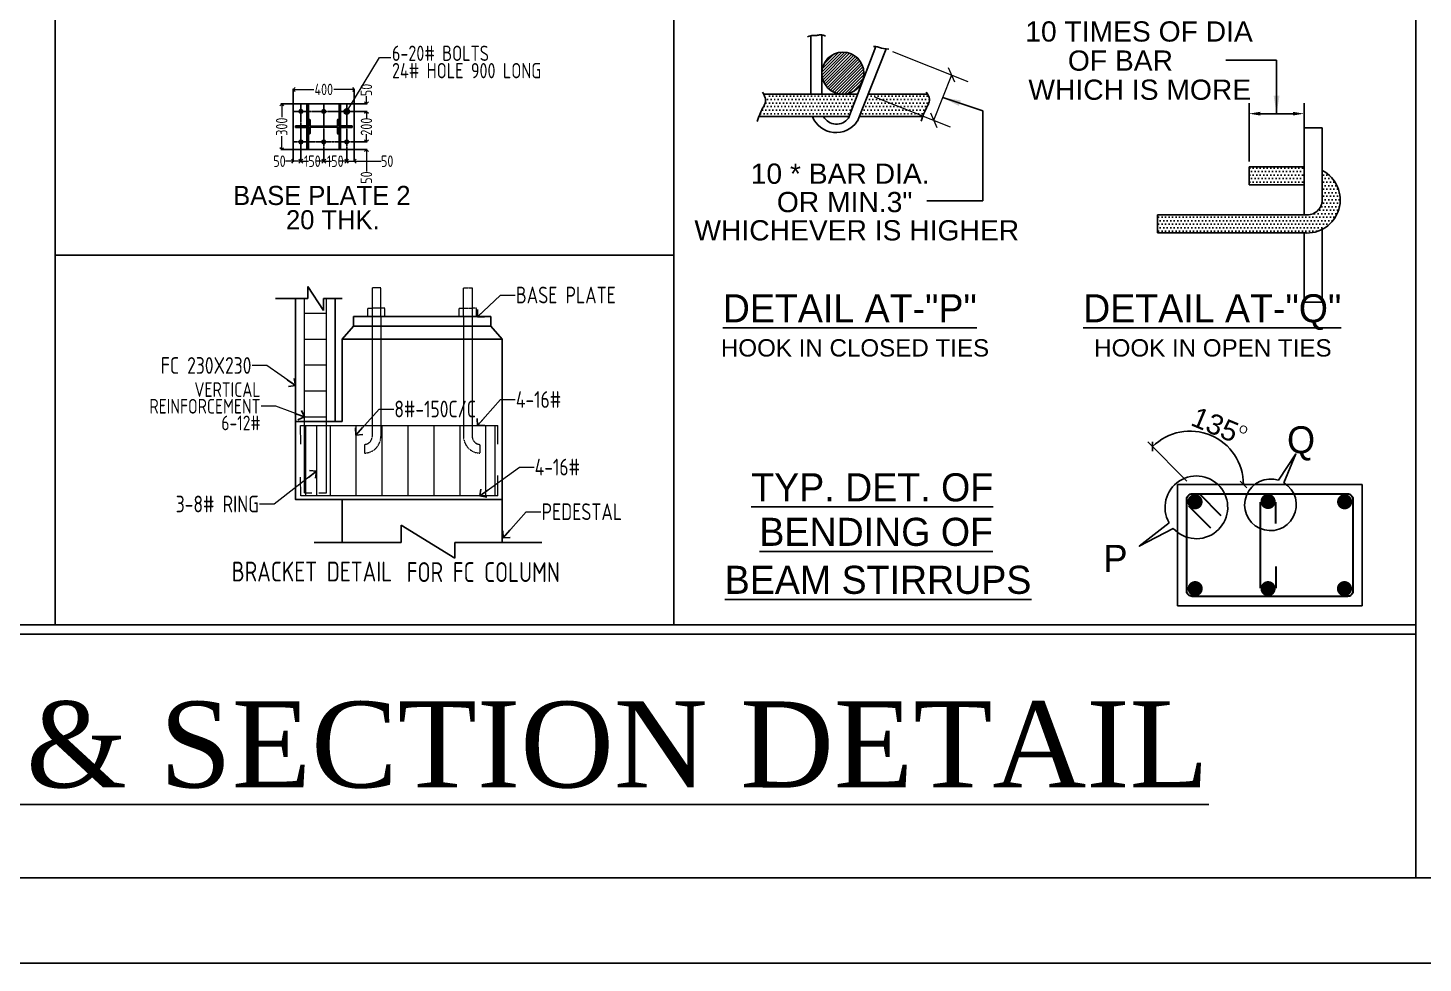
# Model space of a CAD drawing. Header units: millimetres. Extents: x 3470347 to 5996549, y -3470518 to 17149644.
# Drawn here: x 4916419 to 4952968, y 6848424 to 6872913 of the extents above; entities that cross this region are included whole.
import ezdxf

# ---------------------------------------------------------------- set-up
doc = ezdxf.new("R2010")
doc.units = ezdxf.units.MM
doc.header["$MEASUREMENT"] = 0
doc.header["$PDMODE"] = 35
doc.header["$PDSIZE"] = -5
for name, pattern in [('$AUDIT_BAD_LTYPE8', [0]), ('ACAD_ISO02W100', [15, 12, -3]), ('CENTERX2', [4, 2.5, -0.5, 0.5, -0.5]), ('DASHED2', [0.375, 0.25, -0.125]), ('HIDDEN', [0.375, 0.25, -0.125])]:
    doc.linetypes.add(name, pattern=pattern)
doc.layers.get('0').update_dxf_attribs({"linetype": 'CONTINUOUS', "lineweight": 25})
doc.layers.get('DEFPOINTS').update_dxf_attribs({"linetype": 'CONTINUOUS', "lineweight": 25})
for name, color, linetype, lineweight in [('6 TEXT', 7, 'CONTINUOUS', 25), ('DIMENSION', 11, 'CONTINUOUS', 15), ('GB', 2, 'CONTINUOUS', 20), ('rDIMension', 1, 'CONTINUOUS', 18), ('rPCC DASH', 9, 'HIDDEN', 15), ('rRCC 1', 3, 'CONTINUOUS', 25), ('rRCC 2', 40, 'CONTINUOUS', 15), ('SHEET', 7, 'CONTINUOUS', 15)]:
    doc.layers.add(name, color=color, linetype=linetype, lineweight=lineweight)
doc.layers.add('GF-COL', color=12, linetype='CONTINUOUS')
doc.styles.add('Arial', font='arial.ttf', dxfattribs={"height": 0.2})
doc.styles.add('DIM', font='geniso.shx', dxfattribs={"width": 0.85})
doc.styles.get("Standard").update_dxf_attribs({"font": ''})
doc.styles.add('style1', font='arial.ttf', dxfattribs={"height": 8})
doc.styles.add('style2', font='arial.ttf', dxfattribs={"height": 20})
doc.styles.get('Standard').set_extended_font_data('AR CENA')
doc.dimstyles.new('DSC2', dxfattribs={"dimtxt": 8, "dimasz": 3, "dimexe": 3, "dimexo": 2, "dimgap": 0.5, "dimtad": 1, "dimdec": 1, "dimzin": 3, "dimdsep": 46, "dimlunit": 4, "dimtxsty": 'style2', "dimblk": 'OBLIQUE', "dimcen": 1, "dimclrd": 45, "dimclre": 8, "dimclrt": 7, "dimadec": 0, "dimazin": 0, "dimtfac": 1, "dimtdec": 1, "dimtix": 1, "dimtmove": 1, "dimatfit": 3, "dimldrblk": 'OBLIQUE', "dimfxl": 1, "dimtolj": 1, "dimtzin": 0, "dimlwd": -1, "dimlwe": -1, "dimarcsym": 0})
doc.dimstyles.new('ST-150', dxfattribs={"dimscale": 75, "dimtxt": 3, "dimasz": 2, "dimexe": 0.18, "dimexo": 0.0625, "dimgap": 0.2, "dimtad": 0, "dimdec": 0, "dimlfac": 2, "dimzin": 0, "dimdsep": 46, "dimtxsty": 'DIM', "dimblk": 'OPEN90', "dimcen": 0.09, "dimclrd": 256, "dimclrt": 7, "dimadec": 0, "dimazin": 0, "dimtfac": 1, "dimtdec": 0, "dimtofl": 0, "dimtmove": 0, "dimatfit": 3, "dimldrblk": 'OPEN90', "dimfxl": 1, "dimtolj": 1, "dimtzin": 0, "dimlwd": -1, "dimarcsym": 0})
doc.dimstyles.new('ST-25', dxfattribs={"dimscale": 100, "dimtxt": 2.5, "dimasz": 2, "dimexe": 0.18, "dimexo": 0.0625, "dimgap": 0.2, "dimtad": 0, "dimdec": 0, "dimlfac": 0.25, "dimzin": 0, "dimdsep": 46, "dimtxsty": 'DIM', "dimblk": 'OPEN90', "dimcen": 0.09, "dimclrd": 256, "dimclrt": 7, "dimadec": 0, "dimazin": 0, "dimtfac": 1, "dimtdec": 0, "dimtofl": 0, "dimtmove": 0, "dimatfit": 3, "dimldrblk": 'OPEN90', "dimfxl": 1, "dimtolj": 1, "dimtzin": 0, "dimlwd": -1, "dimarcsym": 0})
doc.dimstyles.get("Standard").update_dxf_attribs({"dimtxt": 0.18, "dimasz": 0.18, "dimexe": 0.18, "dimexo": 0.0625, "dimgap": 0.09, "dimtad": 0, "dimtih": 1, "dimtoh": 1, "dimdec": 4, "dimzin": 0, "dimdsep": 46, "dimtxsty": 'Standard', "dimcen": 0.09, "dimadec": 0, "dimazin": 0, "dimtfac": 1, "dimtdec": 4, "dimtofl": 0, "dimtmove": 2, "dimatfit": 3, "dimfxl": 1, "dimtolj": 1, "dimtzin": 0, "dimarcsym": 0})

# ---------------------------------------------------------------- blocks, each defined once
blk = doc.blocks.new('_Oblique')
at = {"color": 0, "linetype": 'ACAD_ISO02W100', "lineweight": -2}
blk.add_line((-0.5, -0.5), (0.5, 0.5), dxfattribs=at)
blk = doc.blocks.new('*D515')
at = {"color": 45, "ltscale": 0.5}
for p, q in [((344290.1, 142366.13), (344290.1, 142369.13)), ((344290.1, 142348.13), (344290.1, 142366.13)), ((344290.1, 142348.13), (344290.1, 142345.13))]:
    blk.add_line(p, q, dxfattribs=at)
at = {"color": 8, "ltscale": 0.5}
for p, q in [((344277.72, 142366.13), (344293.1, 142366.13)), ((344279.72, 142348.13), (344293.1, 142348.13))]:
    blk.add_line(p, q, dxfattribs=at)
at = {"layer": 'DEFPOINTS', "color": 0}
for p in [(344275.72, 142366.13), (344290.1, 142366.13), (344277.72, 142348.13)]:
    blk.add_point(p, dxfattribs=at)
at = {"color": 45, "xscale": 3, "yscale": 3, "zscale": 3}
for p, rotation in [((344290.1, 142366.13), 270), ((344290.1, 142348.13), 90)]:
    blk.add_blockref('_Oblique', p, dxfattribs=dict(at, rotation=rotation))
at = {"color": 7, "insert": (344279.39, 142357.13), "char_height": 20, "attachment_point": 5, "rotation": 90, "style": 'style2'}
blk.add_mtext('\\A1;6"', dxfattribs=at)
blk = doc.blocks.new('*D516')
at = {"color": 8, "ltscale": 0.5}
for p, q in [((344279.72, 142335.67), (344293.1, 142335.67)), ((344277.72, 142317.67), (344293.1, 142317.67))]:
    blk.add_line(p, q, dxfattribs=at)
at = {"color": 45, "ltscale": 0.5}
for p, q in [((344290.1, 142335.67), (344290.1, 142338.67)), ((344290.1, 142335.67), (344290.1, 142317.67)), ((344290.1, 142317.67), (344290.1, 142314.67))]:
    blk.add_line(p, q, dxfattribs=at)
at = {"layer": 'DEFPOINTS', "color": 0}
for p in [(344277.72, 142335.67), (344275.72, 142317.67), (344290.1, 142317.67)]:
    blk.add_point(p, dxfattribs=at)
at = {"color": 45, "xscale": 3, "yscale": 3, "zscale": 3}
for p, rotation in [((344290.1, 142335.67), 270), ((344290.1, 142317.67), 90)]:
    blk.add_blockref('_Oblique', p, dxfattribs=dict(at, rotation=rotation))
at = {"color": 7, "insert": (344279.39, 142326.67), "char_height": 20, "attachment_point": 5, "rotation": 90, "style": 'style2'}
blk.add_mtext('\\A1;6"', dxfattribs=at)
blk = doc.blocks.new('_Open90')
at = {"color": 0, "linetype": 'ByBlock', "lineweight": -2}
for p, q in [((0, 0), (-1, 0)), ((-0.5, 0.5), (0, 0)), ((0, 0), (-0.5, -0.5))]:
    blk.add_line(p, q, dxfattribs=at)
blk = doc.blocks.new('*D898')
at = {"layer": 'DEFPOINTS', "color": 0}
for p in [(4924970, 6871302), (4923370, 6870927), (4924970, 6870927)]:
    blk.add_point(p, dxfattribs=at)
at = {"layer": 'rDIMension', "color": 0, "lineweight": -2}
for p, q in [((4923370, 6870934), (4923370, 6871320)), ((4924970, 6870934), (4924970, 6871320))]:
    blk.add_line(p, q, dxfattribs=at)
at = {"layer": 'rDIMension'}
for p, q in [((4923470, 6871302), (4923908, 6871302)), ((4924870, 6871302), (4924432, 6871302))]:
    blk.add_line(p, q, dxfattribs=at)
at = {"layer": 'rDIMension', "xscale": 100, "yscale": 100, "zscale": 100, "rotation": 180}
blk.add_blockref('_Open90', (4923370, 6871302), dxfattribs=at)
at = {"layer": 'rDIMension', "xscale": 100, "yscale": 100, "zscale": 100}
blk.add_blockref('_Open90', (4924970, 6871302), dxfattribs=at)
at = {"layer": 'rDIMension', "color": 7, "insert": (4924170, 6871302), "char_height": 300, "attachment_point": 5, "style": 'DIM'}
blk.add_mtext('\\A1;400', dxfattribs=at)
blk = doc.blocks.new('*D899')
at = {"layer": 'DEFPOINTS', "color": 0}
for p in [(4923370, 6870927), (4923067, 6869727), (4923370, 6869727)]:
    blk.add_point(p, dxfattribs=at)
at = {"layer": 'rDIMension', "color": 0, "lineweight": -2}
for p, q in [((4923364, 6870927), (4923049, 6870927)), ((4923364, 6869727), (4923049, 6869727))]:
    blk.add_line(p, q, dxfattribs=at)
at = {"layer": 'rDIMension'}
for p, q in [((4923067, 6870827), (4923067, 6870577)), ((4923067, 6869827), (4923067, 6870078))]:
    blk.add_line(p, q, dxfattribs=at)
at = {"layer": 'rDIMension', "xscale": 100, "yscale": 100, "zscale": 100}
for p, rotation in [((4923067, 6870927), 90), ((4923067, 6869727), 270)]:
    blk.add_blockref('_Open90', p, dxfattribs=dict(at, rotation=rotation))
at = {"layer": 'rDIMension', "color": 7, "insert": (4923067, 6870327), "char_height": 300, "attachment_point": 5, "rotation": 90, "style": 'DIM'}
blk.add_mtext('\\A1;300', dxfattribs=at)
blk = doc.blocks.new('*D900')
at = {"layer": 'DEFPOINTS', "color": 0}
for p in [(4923370, 6869727), (4923370, 6869423), (4923570, 6869727)]:
    blk.add_point(p, dxfattribs=at)
at = {"layer": 'rDIMension'}
for p, q in [((4923270, 6869423), (4923170, 6869423)), ((4923670, 6869423), (4923770, 6869423))]:
    blk.add_line(p, q, dxfattribs=at)
at = {"layer": 'rDIMension', "color": 0, "lineweight": -2}
for p, q in [((4923370, 6869721), (4923370, 6869405)), ((4923570, 6869721), (4923570, 6869405))]:
    blk.add_line(p, q, dxfattribs=at)
at = {"layer": 'rDIMension', "xscale": 100, "yscale": 100, "zscale": 100}
blk.add_blockref('_Open90', (4923370, 6869423), dxfattribs=at)
at = {"layer": 'rDIMension', "xscale": 100, "yscale": 100, "zscale": 100, "rotation": 180}
blk.add_blockref('_Open90', (4923570, 6869423), dxfattribs=at)
at = {"layer": 'rDIMension', "color": 7, "insert": (4923010, 6869423), "char_height": 300, "attachment_point": 5, "style": 'DIM'}
blk.add_mtext('\\A1;50', dxfattribs=at)
blk = doc.blocks.new('*D901')
at = {"layer": 'DEFPOINTS', "color": 0}
for p in [(4923570, 6869727), (4924170, 6869727), (4924170, 6869423)]:
    blk.add_point(p, dxfattribs=at)
at = {"layer": 'rDIMension'}
for p, q in [((4923470, 6869423), (4923370, 6869423)), ((4924270, 6869423), (4924370, 6869423))]:
    blk.add_line(p, q, dxfattribs=at)
at = {"layer": 'rDIMension', "color": 0, "lineweight": -2}
for p, q in [((4923570, 6869721), (4923570, 6869405)), ((4924170, 6869721), (4924170, 6869405))]:
    blk.add_line(p, q, dxfattribs=at)
at = {"layer": 'rDIMension', "xscale": 100, "yscale": 100, "zscale": 100}
blk.add_blockref('_Open90', (4923570, 6869423), dxfattribs=at)
at = {"layer": 'rDIMension', "xscale": 100, "yscale": 100, "zscale": 100, "rotation": 180}
blk.add_blockref('_Open90', (4924170, 6869423), dxfattribs=at)
at = {"layer": 'rDIMension', "color": 7, "insert": (4923870, 6869423), "char_height": 300, "attachment_point": 5, "style": 'DIM'}
blk.add_mtext('\\A1;150', dxfattribs=at)
blk = doc.blocks.new('*D902')
at = {"layer": 'DEFPOINTS', "color": 0}
for p in [(4924170, 6869727), (4924770, 6869727), (4924770, 6869423)]:
    blk.add_point(p, dxfattribs=at)
at = {"layer": 'rDIMension'}
for p, q in [((4924070, 6869423), (4923970, 6869423)), ((4924870, 6869423), (4924970, 6869423))]:
    blk.add_line(p, q, dxfattribs=at)
at = {"layer": 'rDIMension', "color": 0, "lineweight": -2}
for p, q in [((4924170, 6869721), (4924170, 6869405)), ((4924770, 6869721), (4924770, 6869405))]:
    blk.add_line(p, q, dxfattribs=at)
at = {"layer": 'rDIMension', "xscale": 100, "yscale": 100, "zscale": 100}
blk.add_blockref('_Open90', (4924170, 6869423), dxfattribs=at)
at = {"layer": 'rDIMension', "xscale": 100, "yscale": 100, "zscale": 100, "rotation": 180}
blk.add_blockref('_Open90', (4924770, 6869423), dxfattribs=at)
at = {"layer": 'rDIMension', "color": 7, "insert": (4924470, 6869423), "char_height": 300, "attachment_point": 5, "style": 'DIM'}
blk.add_mtext('\\A1;150', dxfattribs=at)
blk = doc.blocks.new('*D903')
at = {"layer": 'DEFPOINTS', "color": 0}
for p in [(4924770, 6869727), (4924970, 6869727), (4924970, 6869423)]:
    blk.add_point(p, dxfattribs=at)
at = {"layer": 'rDIMension'}
for p, q in [((4924670, 6869423), (4924570, 6869423)), ((4925070, 6869423), (4925670, 6869423))]:
    blk.add_line(p, q, dxfattribs=at)
at = {"layer": 'rDIMension', "color": 0, "lineweight": -2}
for p, q in [((4924770, 6869721), (4924770, 6869405)), ((4924970, 6869721), (4924970, 6869405))]:
    blk.add_line(p, q, dxfattribs=at)
at = {"layer": 'rDIMension', "xscale": 100, "yscale": 100, "zscale": 100}
blk.add_blockref('_Open90', (4924770, 6869423), dxfattribs=at)
at = {"layer": 'rDIMension', "xscale": 100, "yscale": 100, "zscale": 100, "rotation": 180}
blk.add_blockref('_Open90', (4924970, 6869423), dxfattribs=at)
at = {"layer": 'rDIMension', "color": 7, "insert": (4925831, 6869423), "char_height": 300, "attachment_point": 5, "style": 'DIM'}
blk.add_mtext('\\A1;50', dxfattribs=at)
blk = doc.blocks.new('*D904')
at = {"layer": 'DEFPOINTS', "color": 0}
for p in [(4924970, 6870927), (4925287, 6870927), (4924970, 6870727)]:
    blk.add_point(p, dxfattribs=at)
at = {"layer": 'rDIMension', "color": 0, "lineweight": -2}
for p, q in [((4924976, 6870927), (4925305, 6870927)), ((4924976, 6870727), (4925305, 6870727))]:
    blk.add_line(p, q, dxfattribs=at)
at = {"layer": 'rDIMension'}
for p, q in [((4925287, 6871027), (4925287, 6871127)), ((4925287, 6870627), (4925287, 6870527))]:
    blk.add_line(p, q, dxfattribs=at)
at = {"layer": 'rDIMension', "xscale": 100, "yscale": 100, "zscale": 100}
for p, rotation in [((4925287, 6870927), 270), ((4925287, 6870727), 90)]:
    blk.add_blockref('_Open90', p, dxfattribs=dict(at, rotation=rotation))
at = {"layer": 'rDIMension', "color": 7, "insert": (4925287, 6871288), "char_height": 300, "attachment_point": 5, "rotation": 90, "style": 'DIM'}
blk.add_mtext('\\A1;50', dxfattribs=at)
blk = doc.blocks.new('*D905')
at = {"layer": 'DEFPOINTS', "color": 0}
for p in [(4924970, 6870727), (4924970, 6869927), (4925287, 6869927)]:
    blk.add_point(p, dxfattribs=at)
at = {"layer": 'rDIMension', "color": 0, "lineweight": -2}
for p, q in [((4924976, 6870727), (4925305, 6870727)), ((4924976, 6869927), (4925305, 6869927))]:
    blk.add_line(p, q, dxfattribs=at)
at = {"layer": 'rDIMension'}
for p, q in [((4925287, 6870627), (4925287, 6870577)), ((4925287, 6870027), (4925287, 6870078))]:
    blk.add_line(p, q, dxfattribs=at)
at = {"layer": 'rDIMension', "xscale": 100, "yscale": 100, "zscale": 100}
for p, rotation in [((4925287, 6870727), 90), ((4925287, 6869927), 270)]:
    blk.add_blockref('_Open90', p, dxfattribs=dict(at, rotation=rotation))
at = {"layer": 'rDIMension', "color": 7, "insert": (4925287, 6870327), "char_height": 300, "attachment_point": 5, "rotation": 90, "style": 'DIM'}
blk.add_mtext('\\A1;200', dxfattribs=at)
blk = doc.blocks.new('*D906')
at = {"layer": 'DEFPOINTS', "color": 0}
for p in [(4924970, 6869927), (4924970, 6869727), (4925287, 6869727)]:
    blk.add_point(p, dxfattribs=at)
at = {"layer": 'rDIMension', "color": 0, "lineweight": -2}
for p, q in [((4924976, 6869927), (4925305, 6869927)), ((4924976, 6869727), (4925305, 6869727))]:
    blk.add_line(p, q, dxfattribs=at)
at = {"layer": 'rDIMension'}
for p, q in [((4925287, 6870027), (4925287, 6870127)), ((4925287, 6869627), (4925287, 6869155))]:
    blk.add_line(p, q, dxfattribs=at)
at = {"layer": 'rDIMension', "xscale": 100, "yscale": 100, "zscale": 100}
for p, rotation in [((4925287, 6869927), 270), ((4925287, 6869727), 90)]:
    blk.add_blockref('_Open90', p, dxfattribs=dict(at, rotation=rotation))
at = {"layer": 'rDIMension', "color": 7, "insert": (4925287, 6868994), "char_height": 300, "attachment_point": 5, "rotation": 90, "style": 'DIM'}
blk.add_mtext('\\A1;50', dxfattribs=at)
blk = doc.blocks.new('T')
at = {"ltscale": 0.25}
h = blk.add_hatch(dxfattribs=at)
h.set_pattern_fill('DOTS', color=256, scale=25, style=0)
h.set_pattern_definition([(0, (364628.7036, 134455.7945), (0.78125, 1.5625), [0, -1.5625])])
h.paths.add_polyline_path([(344212.47, 142257.22), (344211.86, 142255.65), (344211.51, 142252.5), (344210.21, 142251.09), (344210.2, 142251.07), (344209.84, 142250.38), (344208.66, 142247.3), (344248.66, 142247.3), (344252.48, 142257.22)])
h.paths.add_polyline_path([(344281.43, 142247.3), (344281.46, 142247.36), (344282.39, 142250.37), (344283.03, 142251.06), (344284.47, 142254.82), (344284.46, 142255.14), (344284.33, 142255.82), (344284.07, 142256.56), (344283.74, 142257.22), (344257.22, 142257.22), (344253.29, 142247.3)])
h = blk.add_hatch(dxfattribs=at)
h.set_pattern_fill('DOTS', color=256, scale=25, style=0)
h.set_pattern_definition([(0, (364124.6097, 150003.4347), (0.78125, -1.5625), [0, -1.5625])])
h.paths.add_polyline_path([(344386.07, 142203.55), (344386.07, 142195.51), (344451.3, 142195.51), (344451.3, 142195.53, 0.82457), (344459.33, 142223.37), (344459.33, 142210.23, -0.445547), (344451.9, 142203.55)])
h.paths.add_polyline_path([(344451.3, 142216.94), (344451.3, 142224.98), (344426.8, 142224.98), (344426.8, 142216.94)])
at = {"layer": 'GF-COL'}
h = blk.add_hatch(dxfattribs=at)
h.set_pattern_fill('ANSI31', color=6, scale=7.5, style=0)
h.set_pattern_definition([(45, (220759.7722, 92928.574), (-0.6629126074, 0.6629126074), [])])
h.paths.add_polyline_path([(344236.71, 142264.79, 0.906986), (344255.3, 142266.61, 0.906986), (344236.71, 142268.43)])
at = {"color": 2, "linetype": '$AUDIT_BAD_LTYPE8', "lineweight": 30}
for p, q in [((344232.3, 142372.9), (344232.3, 142368.7)), ((344234.7, 142368.7), (344229.9, 142363.9)), ((344232.3, 142368.7), (344234.7, 142368.7)), ((344232.3, 142363.9), (344229.9, 142363.9)), ((344232.13, 142366.13), (344275.72, 142366.13)), ((344232.3, 142359.7), (344232.3, 142363.9)), ((344277.72, 142364.13), (344277.72, 142348.13)), ((344277.72, 142319.67), (344277.72, 142335.67)), ((344232.3, 142324.1), (344232.3, 142319.9)), ((344232.3, 142319.9), (344229.9, 142319.9)), ((344234.7, 142315.1), (344229.9, 142319.9)), ((344232.13, 142317.67), (344275.72, 142317.67)), ((344232.3, 142310.9), (344232.3, 142315.1)), ((344232.3, 142315.1), (344234.7, 142315.1))]:
    blk.add_line(p, q, dxfattribs=at)
at = {"color": 30, "linetype": 'Continuous', "ltscale": 0.25}
for p, q in [((344426.8, 142227.36), (344426.8, 142253.28)), ((344451.3, 142242.32), (344451.3, 142253.28))]:
    blk.add_line(p, q, dxfattribs=at)
at = {"color": 30, "ltscale": 0.25}
blk.add_line((344431.8, 142248.6), (344446.3, 142248.6), dxfattribs=at)
at = {"color": 8, "linetype": 'Continuous', "ltscale": 0.25}
blk.add_line((344399.13, 142085), (344381.74, 142102.59), dxfattribs=at)
at = {"color": 0}
for p, q in [((344394.91, 142083.57), (344477.15, 142083.57)), ((344394.91, 142029.57), (344394.91, 142083.57)), ((344477.15, 142083.57), (344477.15, 142029.57)), ((344477.15, 142029.57), (344394.91, 142029.57))]:
    blk.add_line(p, q, dxfattribs=at)
at = {"color": 2, "lineweight": 30}
for p, q in [((344414.42, 142069.54), (344404.67, 142079.4)), ((344431.85, 142037.45), (344431.85, 142075.69)), ((344438.66, 142066.13), (344438.66, 142075.69)), ((344409.72, 142064.11), (344399.97, 142073.97)), ((344438.66, 142047.01), (344438.66, 142037.45))]:
    blk.add_line(p, q, dxfattribs=at)
at = {"color": 0}
for points in [[(344442.27, 142084.34), (344447.64, 142097.2), (344439.94, 142085.42)], [(344391.19, 142066.49), (344377.89, 142056.06), (344393.02, 142063.98)]]:
    blk.add_lwpolyline(points, dxfattribs=at)
at = {"color": 2, "lineweight": 30}
blk.add_lwpolyline([(344401.4, 142079.4), (344470.66, 142079.4, -0.414214), (344472.98, 142077.09), (344472.98, 142036.06, -0.414214), (344470.66, 142033.75), (344401.4, 142033.75, -0.414214), (344399.09, 142036.06), (344399.09, 142077.09, -0.414214)], format="xyb", close=True, dxfattribs=at)
at = {"color": 2, "lineweight": 30, "const_width": 3.37}
for points in [[(344402.73, 142077.53, -1), (344402.73, 142074.17, -1)], [(344435.25, 142077.68, -1), (344435.25, 142074.31, -1)], [(344469.33, 142077.53, 1), (344469.33, 142074.17, 1)], [(344402.8, 142035.53, 1), (344402.8, 142038.89, 1)], [(344435.25, 142035.51, 1), (344435.25, 142038.88, 1)], [(344469.26, 142035.53, -1), (344469.26, 142038.89, -1)]]:
    blk.add_lwpolyline(points, format="xyb", close=True, dxfattribs=at)
at = {"color": 2, "linetype": '$AUDIT_BAD_LTYPE8', "lineweight": 30}
for centre, start, end in [((344275.72, 142364.13), 0, 90), ((344275.72, 142319.67), 270, 0)]:
    blk.add_arc(centre, 2, start, end, dxfattribs=at)
at = {"color": 45, "ltscale": 0.25}
blk.add_arc((344400.54, 142083.57), 23.74, 0, 134.67372, dxfattribs=at)
at = {"color": 0}
for centre, radius, start, end in [((344403.32, 142073.39), 13.96, 222.40884, 209.60771), ((344436.32, 142074.5), 11.5, 71.64191, 58.84078)]:
    blk.add_arc(centre, radius, start, end, dxfattribs=at)
at = {"color": 30, "ltscale": 0.25}
for points in [[(344431.8, 142249.44), (344431.8, 142247.77), (344426.8, 142248.6)], [(344446.3, 142249.44), (344446.3, 142247.77), (344451.3, 142248.6)]]:
    blk.add_solid(points, dxfattribs=at)
at = {"layer": 'DIMENSION', "color": 7, "lineweight": 9}
for p, q in [((344267.99, 142276.28), (344301.64, 142262.96)), ((344286.42, 142245.67), (344294.4, 142265.83)), ((344260.01, 142256.12), (344293.66, 142242.8))]:
    blk.add_line(p, q, dxfattribs=at)
at = {"layer": 'GF-COL', "color": 5}
for p, q in [((344231.63, 142283.29), (344231.63, 142257.22)), ((344236.51, 142283.7), (344236.51, 142257.22)), ((344248.41, 142246.63), (344260.66, 142278.48)), ((344252.46, 142245.21), (344265.2, 142277.39)), ((344426.8, 142216.94), (344426.8, 142224.98)), ((344426.8, 142224.98), (344451.3, 142224.98)), ((344426.8, 142216.94), (344451.3, 142216.94)), ((344386.07, 142195.51), (344386.07, 142203.55)), ((344386.07, 142203.55), (344452.3, 142203.55)), ((344386.07, 142195.51), (344452.3, 142195.51))]:
    blk.add_line(p, q, dxfattribs=at)
at = {"layer": 'GF-COL', "color": 3}
for p, q in [((344210.68, 142257.22), (344252.48, 142257.22)), ((344257.22, 142257.22), (344283.74, 142257.22)), ((344208.55, 142247.3), (344248.66, 142247.3)), ((344253.29, 142247.3), (344281.49, 142247.3)), ((344451.3, 142242.32), (344459.33, 142242.32)), ((344451.3, 142203.55), (344451.3, 142242.32)), ((344459.33, 142210.23), (344459.33, 142242.32)), ((344451.3, 142164.64), (344451.3, 142195.53)), ((344459.33, 142164.64), (344459.33, 142197.09)), ((344451.3, 142164.64), (344459.33, 142164.64))]:
    blk.add_line(p, q, dxfattribs=at)
at = {"layer": 'GF-COL', "color": 5}
for points in [[(344230.17, 142282.78), (344230.95, 142283.09), (344231.62, 142283.28), (344232.19, 142283.39), (344232.68, 142283.44), (344233.12, 142283.45), (344233.52, 142283.44), (344233.9, 142283.43), (344234.29, 142283.45), (344234.7, 142283.51), (344235.14, 142283.59), (344235.6, 142283.66), (344236.08, 142283.71), (344236.58, 142283.69), (344237.09, 142283.59), (344237.62, 142283.38), (344238.16, 142283.03)], [(344259.62, 142278.57), (344260.55, 142278.5), (344261.4, 142278.33), (344262.23, 142278.09), (344263.1, 142277.83), (344264.06, 142277.58), (344265.16, 142277.39), (344266.47, 142277.3)]]:
    blk.add_lwpolyline(points, dxfattribs=at)
at = {"layer": 'GF-COL', "color": 3}
for points in [[(344210.11, 142258.1), (344210.68, 142257.22), (344211.09, 142256.42), (344211.35, 142255.68), (344211.48, 142255), (344211.5, 142254.38), (344211.43, 142253.79), (344211.28, 142253.24), (344211.07, 142252.72), (344210.82, 142252.22), (344210.53, 142251.68), (344210.2, 142251.07), (344209.82, 142250.33), (344209.39, 142249.42), (344208.92, 142248.29), (344208.4, 142246.88), (344207.83, 142245.15)], [(344283.09, 142258.24), (344283.66, 142257.36), (344284.07, 142256.56), (344284.33, 142255.82), (344284.46, 142255.14), (344284.48, 142254.52), (344284.41, 142253.93), (344284.26, 142253.38), (344284.06, 142252.86), (344283.81, 142252.36), (344283.51, 142251.82), (344283.18, 142251.21), (344282.8, 142250.47), (344282.37, 142249.56), (344281.9, 142248.43), (344281.38, 142247.02), (344280.82, 142245.29)]]:
    blk.add_lwpolyline(points, dxfattribs=at)
blk.add_circle((344245.92, 142266.61), 9.38, dxfattribs=at)
at = {"layer": 'GF-COL', "color": 5}
for centre, radius, start, end in [((344242.9, 142251.58), 11.38, 202.10689, 325.99255), ((344243.07, 142250.58), 6.64, 209.65943, 323.49375), ((344452.61, 142210.23), 14.76, 263.92748, 62.91109), ((344452.61, 142210.23), 6.72, 263.92748, 0)]:
    blk.add_arc(centre, radius, start, end, dxfattribs=at)
at = {"color": 45, "ltscale": 0.25, "xscale": 3, "yscale": 3, "zscale": 3}
for p, rotation in [((344383.85, 142100.46), 224.6737227689025), ((344424.28, 142083.57), 269.9999999999971)]:
    blk.add_blockref('_Oblique', p, dxfattribs=dict(at, rotation=rotation))
at = {"layer": 'DIMENSION', "color": 7, "lineweight": 9, "xscale": 5, "yscale": 5, "zscale": 5}
for p, rotation in [((344294.4, 142265.83), 68.40519299391956), ((344286.42, 142245.67), 248.4051929939196)]:
    blk.add_blockref('_Oblique', p, dxfattribs=dict(at, rotation=rotation))
at = {"color": 72, "linetype": '$AUDIT_BAD_LTYPE8', "lineweight": 18, "insert": (344254.38, 142416.78, -4252.9), "char_height": 10, "attachment_point": 3}
blk.add_mtext('\\pxqc;{\\LMINIMUM \\PHOOK LENGHT}', dxfattribs=at)
at = {"color": 7, "ltscale": 0.25, "attachment_point": 5, "rotation": 337.33686, "style": 'style2'}
for s, insert, char_height in [('\\A1;135', (344411.65, 142110.19), 9), ('\\A1;O', (344424.25, 142107.99), 3.5)]:
    blk.add_mtext(s, dxfattribs=dict(at, insert=insert, char_height=char_height))
at = {"layer": '6 TEXT', "color": 72, "style": 'style1'}
for s, height, p in [('75mm MIN. OR', 9, (344332.26, 142293.66)), ('10 TIMES OF DIA', 9, (344327.15, 142280.69)), ('OF BAR', 9, (344346.11, 142267.73)), ('WHICH IS MORE', 9, (344328.53, 142254.77)), ('10 * BAR DIA.', 9, (344204.9, 142217.4)), ('OR MIN.3"', 9, (344216.55, 142204.77)), ('WHICHEVER IS HIGHER', 9, (344179.82, 142192.19)), ('HOOK IN CLOSED TIES', 7.695, (344191.61, 142140.52)), ('HOOK IN OPEN TIES', 7.695, (344357.83, 142140.52))]:
    blk.add_text(s, height=height, dxfattribs=at).set_placement(p)
at = {"layer": '6 TEXT', "color": 8}
for s, p in [('%%UDETAIL AT-"P"', (344192.46, 142155.73)), ('%%UDETAIL AT-"Q"', (344352.91, 142155.73)), ('%%UTYP. DET. OF', (344205.13, 142076.05)), ('%%UBENDING OF', (344208.76, 142056.24)), ('%%UBEAM STIRRUPS', (344193.34, 142034.88))]:
    blk.add_text(s, height=12.5, dxfattribs=at).set_placement(p)
at = {"layer": '6 TEXT', "color": 4}
for s, p in [('Q', (344443.7, 142097.46)), ('P', (344361.98, 142044.68))]:
    blk.add_text(s, height=12, dxfattribs=at).set_placement(p)
at = {"layer": '6 TEXT', "color": 72, "char_height": 9, "attachment_point": 8, "style": 'style1'}
for s, insert in [('TOP', (344254.38, 142353.36, 4497.41)), ('BOT.', (344254.38, 142321.44, 4497.41))]:
    blk.add_mtext(s, dxfattribs=dict(at, insert=insert))
at = {"ltscale": 0.5}
for base, p1, p2, angle, picture, middle in [((344290.1, 142366.13), (344277.72, 142348.13), (344275.72, 142366.13), 90, '*D515', (344279.39, 142357.13)), ((344290.1, 142317.67), (344277.72, 142335.67), (344275.72, 142317.67), 270, '*D516', (344279.39, 142326.67))]:
    dim = blk.add_linear_dim(base=base, p1=p1, p2=p2, angle=angle, text='6"', dimstyle='DSC2', dxfattribs=at)
    dim.commit()
    dim.dimension.update_dxf_attribs({"geometry": picture, "text_midpoint": middle})
at = {"color": 30, "linetype": '$AUDIT_BAD_LTYPE8'}
for points in [[(344439.05, 142248.6), (344439.05, 142272.41), (344416.41, 142272.41)], [(344290.41, 142255.75), (344308.26, 142249.89), (344308.26, 142209.79), (344283.36, 142209.79)]]:
    blk.add_leader(points, dimstyle='Standard', override={"dimasz": 8, "dimgap": 0.75}, dxfattribs=at)
blk = doc.blocks.new('BTR')
at = {"layer": 'GB', "color": 2, "linetype": 'ByBlock'}
for p, q in [((19000, -1364320), (19000, -1361407)), ((19330, -1364320), (19330, -1361407)), ((19000, -1361626), (19330, -1361626)), ((19000, -1362015), (19330, -1362015)), ((19000, -1362403), (19330, -1362403)), ((19000, -1362792), (19330, -1362792)), ((19000, -1363181), (19330, -1363181)), ((19000, -1364320), (19110, -1364320)), ((19217, -1364320), (19330, -1364320))]:
    blk.add_line(p, q, dxfattribs=at)
at = {"layer": 'GB', "color": 1, "linetype": 'ByBlock'}
for p, q in [((18942, -1363310), (21897, -1363310)), ((18945, -1363591), (18942, -1363310)), ((19015, -1363310), (19015, -1364366)), ((19180, -1363310), (19180, -1364366)), ((19384, -1363310), (19384, -1364366)), ((19772, -1363310), (19772, -1364366)), ((20161, -1363310), (20161, -1364366)), ((20550, -1363310), (20550, -1364366)), ((20939, -1363310), (20939, -1364366)), ((21328, -1363310), (21328, -1364366)), ((21716, -1363310), (21716, -1364366)), ((21853, -1363310), (21853, -1364366)), ((21900, -1363591), (21897, -1363310)), ((18945, -1364366), (18942, -1364085)), ((21900, -1364366), (21897, -1364057)), ((21900, -1364366), (18945, -1364366))]:
    blk.add_line(p, q, dxfattribs=at)
at = {"layer": 'rPCC DASH'}
for p, q in [((20145, -1361246), (20015, -1361246)), ((21385, -1361246), (21515, -1361246)), ((19951, -1361680), (19951, -1361551)), ((19951, -1361551), (20015, -1361551)), ((20145, -1361551), (20015, -1361551)), ((20208, -1361551), (20145, -1361551)), ((20208, -1361680), (20208, -1361551)), ((21321, -1361680), (21321, -1361551)), ((21321, -1361551), (21385, -1361551)), ((21385, -1361551), (21515, -1361551)), ((21578, -1361551), (21515, -1361551)), ((21578, -1361680), (21578, -1361551))]:
    blk.add_line(p, q, dxfattribs=at)
at = {"layer": 'rPCC DASH', "linetype": 'DASHED2', "ltscale": 0.35}
for p, q in [((20015, -1361246), (20015, -1361680)), ((20145, -1361680), (20145, -1361246)), ((21385, -1361680), (21385, -1361246)), ((21515, -1361246), (21515, -1361680)), ((20015, -1361680), (20015, -1363474)), ((20145, -1361680), (20145, -1363474)), ((21385, -1361680), (21385, -1363474)), ((21515, -1361680), (21515, -1363474)), ((19899, -1363593), (19902, -1363722)), ((21631, -1363593), (21628, -1363722))]:
    blk.add_line(p, q, dxfattribs=at)
for centre, radius, start, end in [((19896, -1363474), 119, 271.3206, 0), ((19896, -1363474), 249, 271.3206, 0), ((21634, -1363474), 249, 180, 268.6794), ((21634, -1363474), 119, 180, 268.6794)]:
    blk.add_arc(centre, radius, start, end, dxfattribs=at)
at = {"layer": 'rRCC 1'}
for p, q in [((19285, -1361586), (19050, -1361228)), ((19050, -1361407), (19050, -1361228)), ((18569, -1361407), (19050, -1361407)), ((18867, -1363250), (18867, -1361407)), ((19285, -1361407), (19566, -1361407)), ((19285, -1361586), (19285, -1361407)), ((19463, -1363250), (19463, -1361407)), ((19566, -1363250), (19566, -1362017)), ((19566, -1362017), (21964, -1362017)), ((21964, -1363250), (21964, -1362017)), ((19463, -1363250), (19566, -1363250)), ((21964, -1365062), (21964, -1363250)), ((19463, -1364416), (21964, -1364416)), ((19566, -1364416), (19566, -1365062)), ((21256, -1365297), (20448, -1364802)), ((20448, -1365062), (20448, -1364802)), ((19145, -1365062), (20448, -1365062)), ((21256, -1365062), (22558, -1365062)), ((21256, -1365297), (21256, -1365062))]:
    blk.add_line(p, q, dxfattribs=at)
at = {"layer": 'rRCC 1', "color": 0}
for p, q in [((19566, -1362017), (19737, -1361820)), ((21792, -1361820), (21964, -1362017))]:
    blk.add_line(p, q, dxfattribs=at)
blk.add_lwpolyline([(19737, -1361680), (21792, -1361680), (21792, -1361820), (19737, -1361820)], close=True, dxfattribs=at)
at = {"layer": 'rRCC 1'}
blk.add_lwpolyline([(19463, -1364416), (18867, -1364416), (18867, -1363250), (19463, -1363250)], dxfattribs=at)
at = {"layer": 'rDIMension', "color": 7, "char_height": 250, "attachment_point": 6, "style": 'DIM'}
for s, insert in [('\\A1;FC 230X230', (18207, -1362411)), ('\\A1;3-8# RING', (18320, -1364486))]:
    blk.add_mtext(s, dxfattribs=dict(at, insert=insert))
at = {"layer": 'rDIMension', "color": 7, "insert": (18342, -1363022), "char_height": 220, "attachment_point": 6, "line_spacing_factor": 0.681818, "style": 'DIM'}
blk.add_mtext('\\A1;VERTICAL\\PREINFORCEMENT\\P6-12#', dxfattribs=at)
at = {"layer": 'rRCC 2', "color": 7, "attachment_point": 4, "style": 'DIM'}
for s, insert, char_height in [('\\A1;BASE PLATE', (22169, -1361356), 250), ('\\A1;8#-150C/C', (20348, -1363063), 250), ('\\A1;4-16#', (22169, -1362921), 250), ('\\A1;4-16#', (22451, -1363933), 250), ('\\A1;PEDESTAL ', (22554, -1364602), 250), ('\\A1;BRACKET DETAIL', (17912, -1365498), 297.65), ('\\A1;FOR FC COLUMN ', (20532, -1365506), 297.65)]:
    blk.add_mtext(s, dxfattribs=dict(at, insert=insert, char_height=char_height))
at = {"layer": 'rRCC 2', "annotation_type": 0, "has_hookline": 1, "hookline_direction": 0}
for points in [[(21593, -1361681), (21939, -1361356), (22159, -1361356)], [(21593, -1363311), (21939, -1362921), (22159, -1362921)], [(19772, -1363453), (20119, -1363063), (20339, -1363063)], [(21627, -1364366), (22222, -1363933), (22441, -1363933)], [(21978, -1364992), (22325, -1364602), (22544, -1364602)]]:
    blk.add_leader(points, dimstyle='ST-150', dxfattribs=at)
at = {"layer": 'rRCC 2', "annotation_type": 0, "has_hookline": 1, "hookline_direction": 0, "horizontal_direction": (-1, 0, 0)}
for points in [[(18867, -1362709), (18436, -1362411), (18216, -1362411)], [(19000, -1363181), (18571, -1363022), (18352, -1363022)], [(19180, -1363995), (18549, -1364486), (18330, -1364486)]]:
    blk.add_leader(points, dimstyle='ST-150', dxfattribs=at)

msp = doc.modelspace()

# ---------------------------------------------------------------- hatches: boundary and pattern name
at = {"transparency": 33554559}
h = msp.add_hatch(color=1, dxfattribs=at)
h.dxf.hatch_style = 1
h.paths.add_polyline_path([(4924570.07, 6870127.44), (4924570.07, 6870527.44), (4924566.87, 6870527.44, 0.41421356), (4924526.87, 6870487.44), (4924526.87, 6870338.84), (4923813.27, 6870338.84), (4923813.27, 6870487.44, 0.41421356), (4923773.27, 6870527.44), (4923770.07, 6870527.44), (4923770.07, 6870127.44), (4923773.27, 6870127.44, 0.41421356), (4923813.27, 6870167.44), (4923813.27, 6870316.04), (4924526.87, 6870316.04), (4924526.87, 6870167.44, 0.41421356), (4924566.87, 6870127.44)])

# ---------------------------------------------------------------- linework, layer by layer
at = {"color": 8, "linetype": 'CENTERX2', "ltscale": 15}
for p, q in [((4923570.07, 6869727.44, 0), (4923570.07, 6870927.44, 0)), ((4924170.07, 6870927.44, 0), (4924170.07, 6869727.44, 0)), ((4924770.07, 6870927.44, 0), (4924770.07, 6869727.44, 0)), ((4923370.07, 6870727.44, 0), (4924970.07, 6870727.44, 0)), ((4924970.07, 6869927.44, 0), (4923370.07, 6869927.44, 0))]:
    msp.add_line(p, q, dxfattribs=at)
at = {"lineweight": 25}
for p, q in [((4873274.6, 6857283.66, 0), (4952779.78, 6857283.66, 0)), ((4873274.6, 6857035.9, 0), (4952779.78, 6857035.9, 0))]:
    msp.add_line(p, q, dxfattribs=at)
at = {"color": 192, "lineweight": 25, "elevation": 0}
msp.add_lwpolyline([(4871034.92, 6848423.87), (4988617.8, 6848423.87), (4988617.8, 6931563.36), (4871034.92, 6931563.36)], close=True, dxfattribs=at)
at = {"lineweight": 25, "elevation": 0}
for points in [[(4973760.63, 6850659.34), (4952779.78, 6850659.34), (4952779.78, 6929327.88), (4973760.63, 6929327.88)], [(4933338.33, 6857283.66), (4952779.78, 6857283.66), (4952779.78, 6881087.39), (4933338.33, 6881087.39)], [(4917137.12, 6857283.66), (4933338.33, 6857283.66), (4933338.33, 6866960.14), (4917137.12, 6866960.14)]]:
    msp.add_lwpolyline(points, close=True, dxfattribs=at)
at = {"elevation": 0}
msp.add_lwpolyline([(4917137.12, 6866960.14), (4917137.12, 6881087.39)], dxfattribs=at)
at = {"color": 5, "elevation": 0}
msp.add_lwpolyline([(4923370.07, 6869727.44), (4923370.07, 6870927.44), (4924970.07, 6870927.44), (4924970.07, 6869727.44)], close=True, dxfattribs=at)
at = {"color": 4, "elevation": 0}
for points in [[(4923730.07, 6869727.44), (4923730.07, 6870927.44)], [(4923770.07, 6869727.44), (4923770.07, 6870927.44)], [(4924570.07, 6869727.44), (4924570.07, 6870927.44)], [(4924610.07, 6869727.44), (4924610.07, 6870927.44)]]:
    msp.add_lwpolyline(points, dxfattribs=at)
at = {"color": 1, "elevation": 0}
msp.add_lwpolyline([(4924526.87, 6870338.84), (4923813.27, 6870338.84), (4923813.27, 6870487.44, 0.41421356), (4923773.27, 6870527.44), (4923770.07, 6870527.44), (4923770.07, 6870127.44), (4923773.27, 6870127.44, 0.41421356), (4923813.27, 6870167.44), (4923813.27, 6870316.04), (4924526.87, 6870316.04), (4924526.87, 6870167.44, 0.41421356), (4924566.87, 6870127.44), (4924570.07, 6870127.44), (4924570.07, 6870527.44), (4924566.87, 6870527.44, 0.41421356), (4924526.87, 6870487.44)], format="xyb", close=True, dxfattribs=at)
at = {"color": 4, "elevation": 0}
for points in [[(4923730.07, 6870347.44), (4923430.07, 6870347.44), (4923430.07, 6870307.44), (4923730.07, 6870307.44)], [(4924610.07, 6870347.44), (4924910.07, 6870347.44), (4924910.07, 6870307.44), (4924610.07, 6870307.44)]]:
    msp.add_lwpolyline(points, close=True, dxfattribs=at)
at = {"color": 2}
for centre in [(4923570.07, 6870727.44, 0), (4924170.07, 6870727.44, 0), (4924770.07, 6870727.44, 0), (4923570.07, 6869927.44, 0), (4924170.07, 6869927.44, 0), (4924770.07, 6869927.44, 0)]:
    msp.add_circle(centre, 48, dxfattribs=at)
at = {"layer": 'SHEET', "color": 220, "lineweight": 25, "elevation": 0}
msp.add_lwpolyline([(4873274.6, 6850659.34), (4986378.12, 6850659.34), (4986378.12, 6929327.88), (4873274.6, 6929327.88)], close=True, dxfattribs=at)

# ---------------------------------------------------------------- block references
at = {"color": 1, "ltscale": 0.5, "xscale": 58.83624041280731, "yscale": 58.83624041280731, "zscale": 58.83624041280731}
msp.add_blockref('T', (-15316368.46, -1498705.47, 0), dxfattribs=at)
at = {"color": 3, "linetype": 'ByBlock', "xscale": 1.748416891559854, "yscale": 1.748416891559854, "zscale": 1.748416891559854}
msp.add_blockref('BTR', (4890441.49, 9246136.01, 0), dxfattribs=at)

# ---------------------------------------------------------------- texts
at = {"color": 7, "lineweight": 25, "insert": (4912877.4, 6854132.7, 0), "char_height": 2251.5981, "width": 92697.5738, "attachment_point": 5, "style": 'Arial'}
msp.add_mtext('{\\ftimes new roman|b0|i0|c0|p0;\\LFOUNDATION LAYOUT & SECTION DETAIL }', dxfattribs=at)
at = {"layer": 'rDIMension', "color": 7, "char_height": 400, "attachment_point": 4, "line_spacing_factor": 0.7, "style": 'DIM'}
for s, insert in [('\\A1;6-20# BOLTS', (4925956.84, 6872248.84, 0)), ('\\A1;24# HOLE 900 LONG', (4925956.84, 6871794.17, 0))]:
    msp.add_mtext(s, dxfattribs=dict(at, insert=insert))
at = {"layer": 'rRCC 2'}
for s, p in [('BASE PLATE 2', (4921795.8, 6868275.6, 0)), ('20 THK.', (4923180.41, 6867640.13, 0))]:
    msp.add_text(s, height=500, dxfattribs=at).set_placement(p)

# ---------------------------------------------------------------- dimensions: what is measured, and where the dimension line sits
at = {"layer": 'rDIMension'}
for base, p1, p2, picture, middle in [((4924970.07, 6871302.26, 0), (4923370.07, 6870927.44, 0), (4924970.07, 6870927.44, 0), '*D898', (4924170.07, 6871302.26, 0)), ((4923370.07, 6869422.5, 0), (4923570.07, 6869727.44, 0), (4923370.07, 6869727.44, 0), '*D900', (4923009.72, 6869422.5, 0)), ((4924170.07, 6869422.5, 0), (4923570.07, 6869727.44, 0), (4924170.07, 6869727.44, 0), '*D901', (4923870.07, 6869422.5, 0)), ((4924770.07, 6869422.5, 0), (4924170.07, 6869727.44, 0), (4924770.07, 6869727.44, 0), '*D902', (4924470.07, 6869422.5, 0))]:
    dim = msp.add_linear_dim(base=base, p1=p1, p2=p2, dimstyle='ST-25', override={"dimtxt": 3, "dimasz": 1, "dimblk": 'Open90'}, dxfattribs=at)
    dim.commit()
    dim.dimension.update_dxf_attribs({"geometry": picture, "text_midpoint": middle})
for base, p1, p2, picture, middle in [((4925286.55, 6870927.44, 0), (4924970.07, 6870727.44, 0), (4924970.07, 6870927.44, 0), '*D904', (4925286.55, 6871287.79, 0)), ((4923067.37, 6869727.44, 0), (4923370.07, 6870927.44, 0), (4923370.07, 6869727.44, 0), '*D899', (4923067.37, 6870327.44, 0)), ((4925286.55, 6869927.44, 0), (4924970.07, 6870727.44, 0), (4924970.07, 6869927.44, 0), '*D905', (4925286.55, 6870327.44, 0))]:
    dim = msp.add_linear_dim(base=base, p1=p1, p2=p2, angle=90, dimstyle='ST-25', override={"dimtxt": 3, "dimasz": 1, "dimblk": 'Open90'}, dxfattribs=at)
    dim.commit()
    dim.dimension.update_dxf_attribs({"geometry": picture, "text_midpoint": middle})
dim = msp.add_linear_dim(base=(4925286.55, 6869727.44, 0), p1=(4924970.07, 6869927.44, 0), p2=(4924970.07, 6869727.44, 0), angle=90, dimstyle='ST-25', override={"dimtxt": 3, "dimasz": 1, "dimblk": 'Open90'}, dxfattribs=at)
dim.commit()
dim.dimension.update_dxf_attribs({"geometry": '*D906', "text_midpoint": (4925286.55, 6868994.33, 0), "dimtype": 160})
dim = msp.add_linear_dim(base=(4924970.07, 6869422.5, 0), p1=(4924770.07, 6869727.44, 0), p2=(4924970.07, 6869727.44, 0), dimstyle='ST-25', override={"dimtxt": 3, "dimasz": 1, "dimblk": 'Open90'}, dxfattribs=at)
dim.commit()
dim.dimension.update_dxf_attribs({"geometry": '*D903', "text_midpoint": (4925830.8, 6869422.5, 0), "dimtype": 160})

# ---------------------------------------------------------------- leaders
at = {"layer": 'rRCC 2', "annotation_type": 0, "has_hookline": 1, "hookline_direction": 0}
msp.add_leader([(4924770.07, 6870727.44, 0), (4925632.55, 6872138.97, 0), (4925926.84, 6872138.97, 0)], dimstyle='ST-150', override={"dimasz": 2, "dimldrblk": 'Origin'}, dxfattribs=at)

doc.saveas('drawing.dxf')
